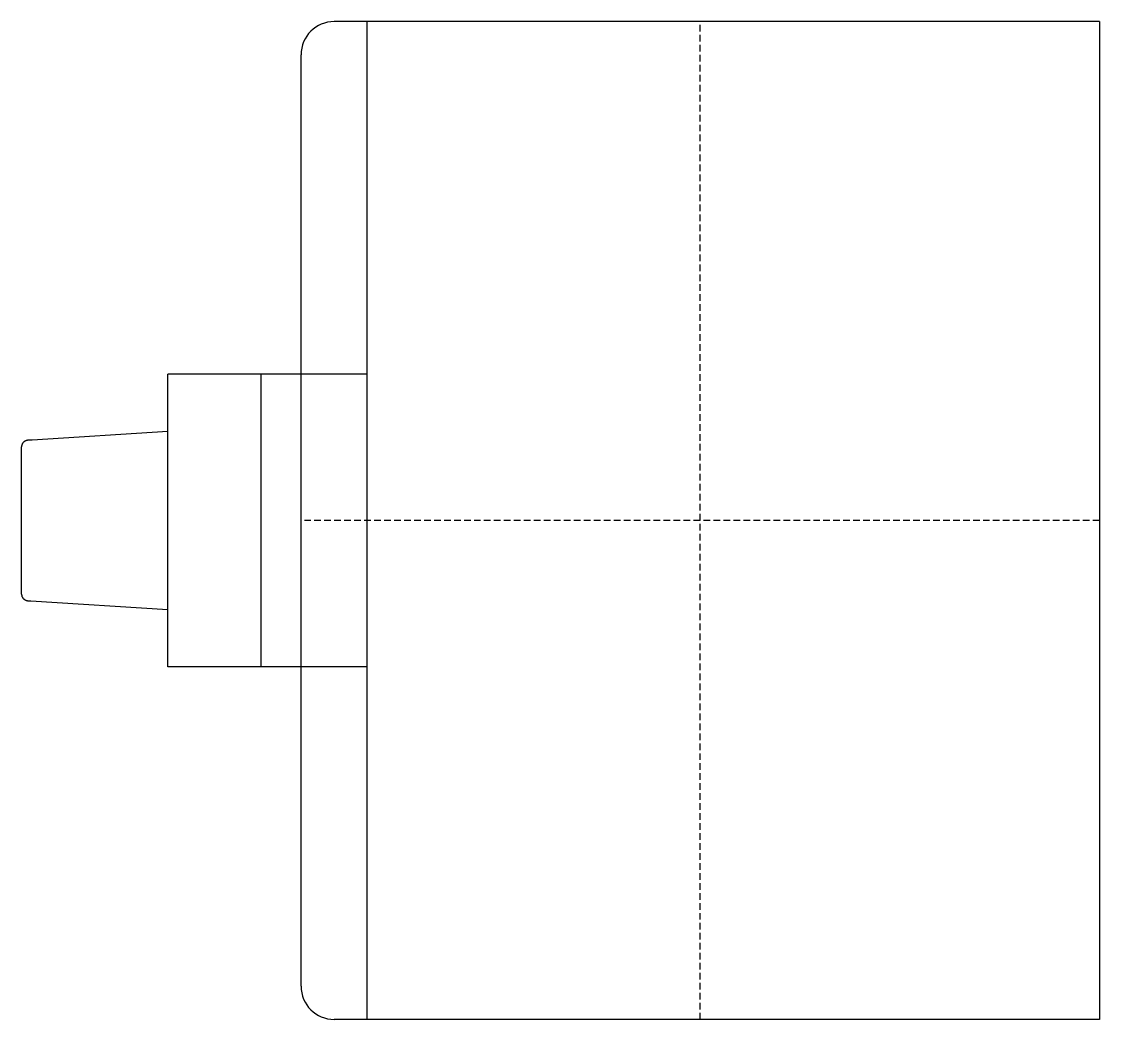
# Model space of a CAD drawing. Extents: x 0 to 81, y 0 to 75.
import ezdxf

# ---------------------------------------------------------------- set-up
doc = ezdxf.new("R2010")
doc.units = 0
doc.linetypes.add('DASHED', pattern=[0.75, 0.5, -0.25])
doc.layers.add('--4N-THT. MCB-MCCB-ACB', color=124, linetype='CONTINUOUS')

# ---------------------------------------------------------------- blocks, each defined once
blk = doc.blocks.new('06 - N - SC MCCB CHIẾU TRÊN EZC100 3 PHASE')
at = {"layer": '--4N-THT. MCB-MCCB-ACB', "ltscale": 15}
for p, q in [((60, 37.5), (2.5, 37.5)), ((4.959, 37.5), (4.959, -37.5)), ((60, 37.5), (60, -37.5)), ((4.959, 11), (-10, 11)), ((-10, -11), (-10, 11)), ((-10, 6.686), (-20.206, 6.05)), ((-20.977, 5.676), (-20.984, 5.654)), ((-20.97, 5.698), (-20.977, 5.676)), ((-20.961, 5.72), (-20.97, 5.698)), ((-20.952, 5.74), (-20.961, 5.72)), ((-20.942, 5.761), (-20.952, 5.74)), ((-20.931, 5.781), (-20.942, 5.761)), ((-20.919, 5.8), (-20.931, 5.781)), ((-20.906, 5.818), (-20.919, 5.8)), ((-20.893, 5.836), (-20.906, 5.818)), ((-20.879, 5.853), (-20.893, 5.836)), ((-20.864, 5.869), (-20.879, 5.853)), ((-20.849, 5.885), (-20.864, 5.869)), ((-20.833, 5.9), (-20.849, 5.885)), ((-20.817, 5.914), (-20.833, 5.9)), ((-20.8, 5.927), (-20.817, 5.914)), ((-20.783, 5.939), (-20.8, 5.927)), ((-20.766, 5.95), (-20.783, 5.939)), ((-20.748, 5.961), (-20.766, 5.95)), ((-20.731, 5.97), (-20.748, 5.961)), ((-20.714, 5.979), (-20.731, 5.97)), ((-20.697, 5.986), (-20.714, 5.979)), ((-20.68, 5.993), (-20.697, 5.986)), ((-20.663, 6), (-20.68, 5.993)), ((-20.646, 6.005), (-20.663, 6)), ((-20.63, 6.01), (-20.646, 6.005)), ((-20.614, 6.014), (-20.63, 6.01)), ((-20.599, 6.017), (-20.614, 6.014)), ((-20.585, 6.02), (-20.599, 6.017)), ((-20.573, 6.022), (-20.585, 6.02)), ((-20.562, 6.024), (-20.573, 6.022)), ((-20.552, 6.025), (-20.562, 6.024)), ((-20.543, 6.026), (-20.552, 6.025)), ((-20.535, 6.027), (-20.543, 6.026)), ((-20.527, 6.028), (-20.535, 6.027)), ((-20.518, 6.029), (-20.527, 6.028)), ((-20.509, 6.03), (-20.518, 6.029)), ((-20.49, 6.031), (-20.509, 6.03)), ((-20.467, 6.033), (-20.49, 6.031)), ((-20.428, 6.036), (-20.467, 6.033)), ((-20.382, 6.039), (-20.428, 6.036)), ((-20.31, 6.044), (-20.382, 6.039)), ((-20.206, 6.05), (-20.31, 6.044)), ((-20.999, 5.562), (-21, 5.538)), ((-21, 5.538), (-21, 5.527)), ((-21, -5.527), (-21, 5.527)), ((-20.997, 5.585), (-20.999, 5.562)), ((-20.993, 5.608), (-20.997, 5.585)), ((-20.989, 5.631), (-20.993, 5.608)), ((-20.984, 5.654), (-20.989, 5.631)), ((-21, -5.527), (-21, -5.54)), ((-21, -5.54), (-20.998, -5.568)), ((-20.998, -5.568), (-20.995, -5.595)), ((-20.995, -5.595), (-20.991, -5.623)), ((-20.991, -5.623), (-20.985, -5.649)), ((-20.985, -5.649), (-20.977, -5.676)), ((-20.977, -5.676), (-20.969, -5.701)), ((-20.969, -5.701), (-20.959, -5.726)), ((-20.959, -5.726), (-20.947, -5.75)), ((-20.947, -5.75), (-20.935, -5.773)), ((-20.935, -5.773), (-20.922, -5.795)), ((-20.922, -5.795), (-20.907, -5.817)), ((-20.907, -5.817), (-20.892, -5.837)), ((-20.892, -5.837), (-20.876, -5.856)), ((-20.876, -5.856), (-20.859, -5.874)), ((-20.859, -5.874), (-20.842, -5.892)), ((-20.842, -5.892), (-20.824, -5.908)), ((-20.824, -5.908), (-20.806, -5.923)), ((-20.806, -5.923), (-20.787, -5.937)), ((-20.787, -5.937), (-20.768, -5.949)), ((-20.768, -5.949), (-20.748, -5.961)), ((-20.748, -5.961), (-20.728, -5.972)), ((-20.728, -5.972), (-20.709, -5.981)), ((-20.709, -5.981), (-20.689, -5.99)), ((-20.689, -5.99), (-20.67, -5.997)), ((-20.67, -5.997), (-20.651, -6.004)), ((-20.651, -6.004), (-20.633, -6.009)), ((-20.633, -6.009), (-20.616, -6.014)), ((-20.616, -6.014), (-20.6, -6.017)), ((-20.6, -6.017), (-20.586, -6.02)), ((-20.586, -6.02), (-20.573, -6.022)), ((-20.573, -6.022), (-20.562, -6.024)), ((-20.562, -6.024), (-20.552, -6.025)), ((-20.552, -6.025), (-20.544, -6.026)), ((-20.544, -6.026), (-20.535, -6.027)), ((-20.535, -6.027), (-20.526, -6.028)), ((-20.526, -6.028), (-20.518, -6.029)), ((-20.518, -6.029), (-20.508, -6.03)), ((-20.508, -6.03), (-20.498, -6.031)), ((-20.498, -6.031), (-20.488, -6.031)), ((-20.488, -6.031), (-20.464, -6.033)), ((-20.464, -6.033), (-20.422, -6.036)), ((-20.422, -6.036), (-20.374, -6.04)), ((-20.374, -6.04), (-20.299, -6.044)), ((-20.299, -6.044), (-10.01, -6.686)), ((4.959, -11), (-10, -11)), ((60, -37.5), (2.5, -37.5))]:
    blk.add_line(p, q, dxfattribs=at)
at = {"layer": '--4N-THT. MCB-MCCB-ACB', "color": 6, "linetype": 'DASHED'}
for p, q in [((30, -37.5), (30, 37.5)), ((60, 0), (0, 0))]:
    blk.add_line(p, q, dxfattribs=at)
at = {"layer": '--4N-THT. MCB-MCCB-ACB', "color": 1}
blk.add_line((0, -35), (0, 35), dxfattribs=at)
at = {"layer": '--4N-THT. MCB-MCCB-ACB', "color": 2}
blk.add_line((-3, -11), (-3, 11), dxfattribs=at)
at = {"layer": '--4N-THT. MCB-MCCB-ACB', "ltscale": 15}
for centre, start, end in [((2.5, 35), 90, 180), ((2.5, -35), 180, 270)]:
    blk.add_arc(centre, 2.5, start, end, dxfattribs=at)

msp = doc.modelspace()

# ---------------------------------------------------------------- block references
msp.add_blockref('06 - N - SC MCCB CHIẾU TRÊN EZC100 3 PHASE', (21, 37.5))

doc.saveas('drawing.dxf')
